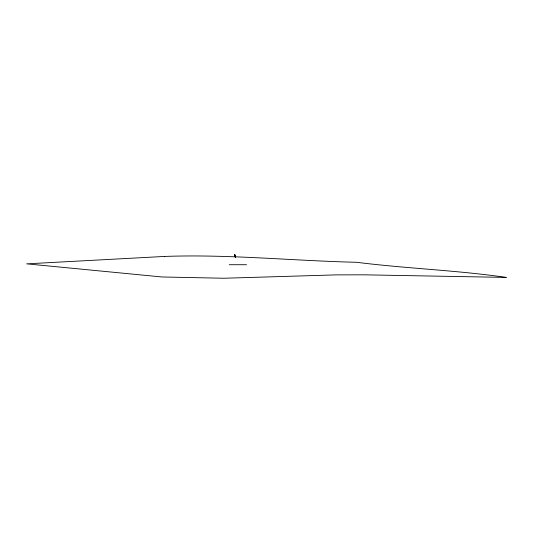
<?xml version="1.0" encoding="UTF-8"?>
<svg xmlns="http://www.w3.org/2000/svg" width="533" height="533" viewBox="0 0 533 533"><rect width="100%" height="100%" fill="white"/><g stroke="black" fill="none" stroke-linecap="round" stroke-linejoin="round"><path stroke-width="0.8" d="M234.567 255.9L234.313 256.12L234.866 254.761M234.467 255.9L234.6 255.653C234.473 253.608 235.639 256.04 235.433 256.933L235.273 257.212M235.473 257.212L235.473 255.787L234.793 254.761M229.243 264.721L246.532 264.721M164.344 256.446L26.65 263.848L161.952 276.973L223.947 278.239L336.39 274.875L364.385 274.828L506.35 277.413C456.661 270.211 406.426 268.572 356.617 262.289C292.524 260.79 228.477 254.108 164.344 256.446"/></g></svg>
